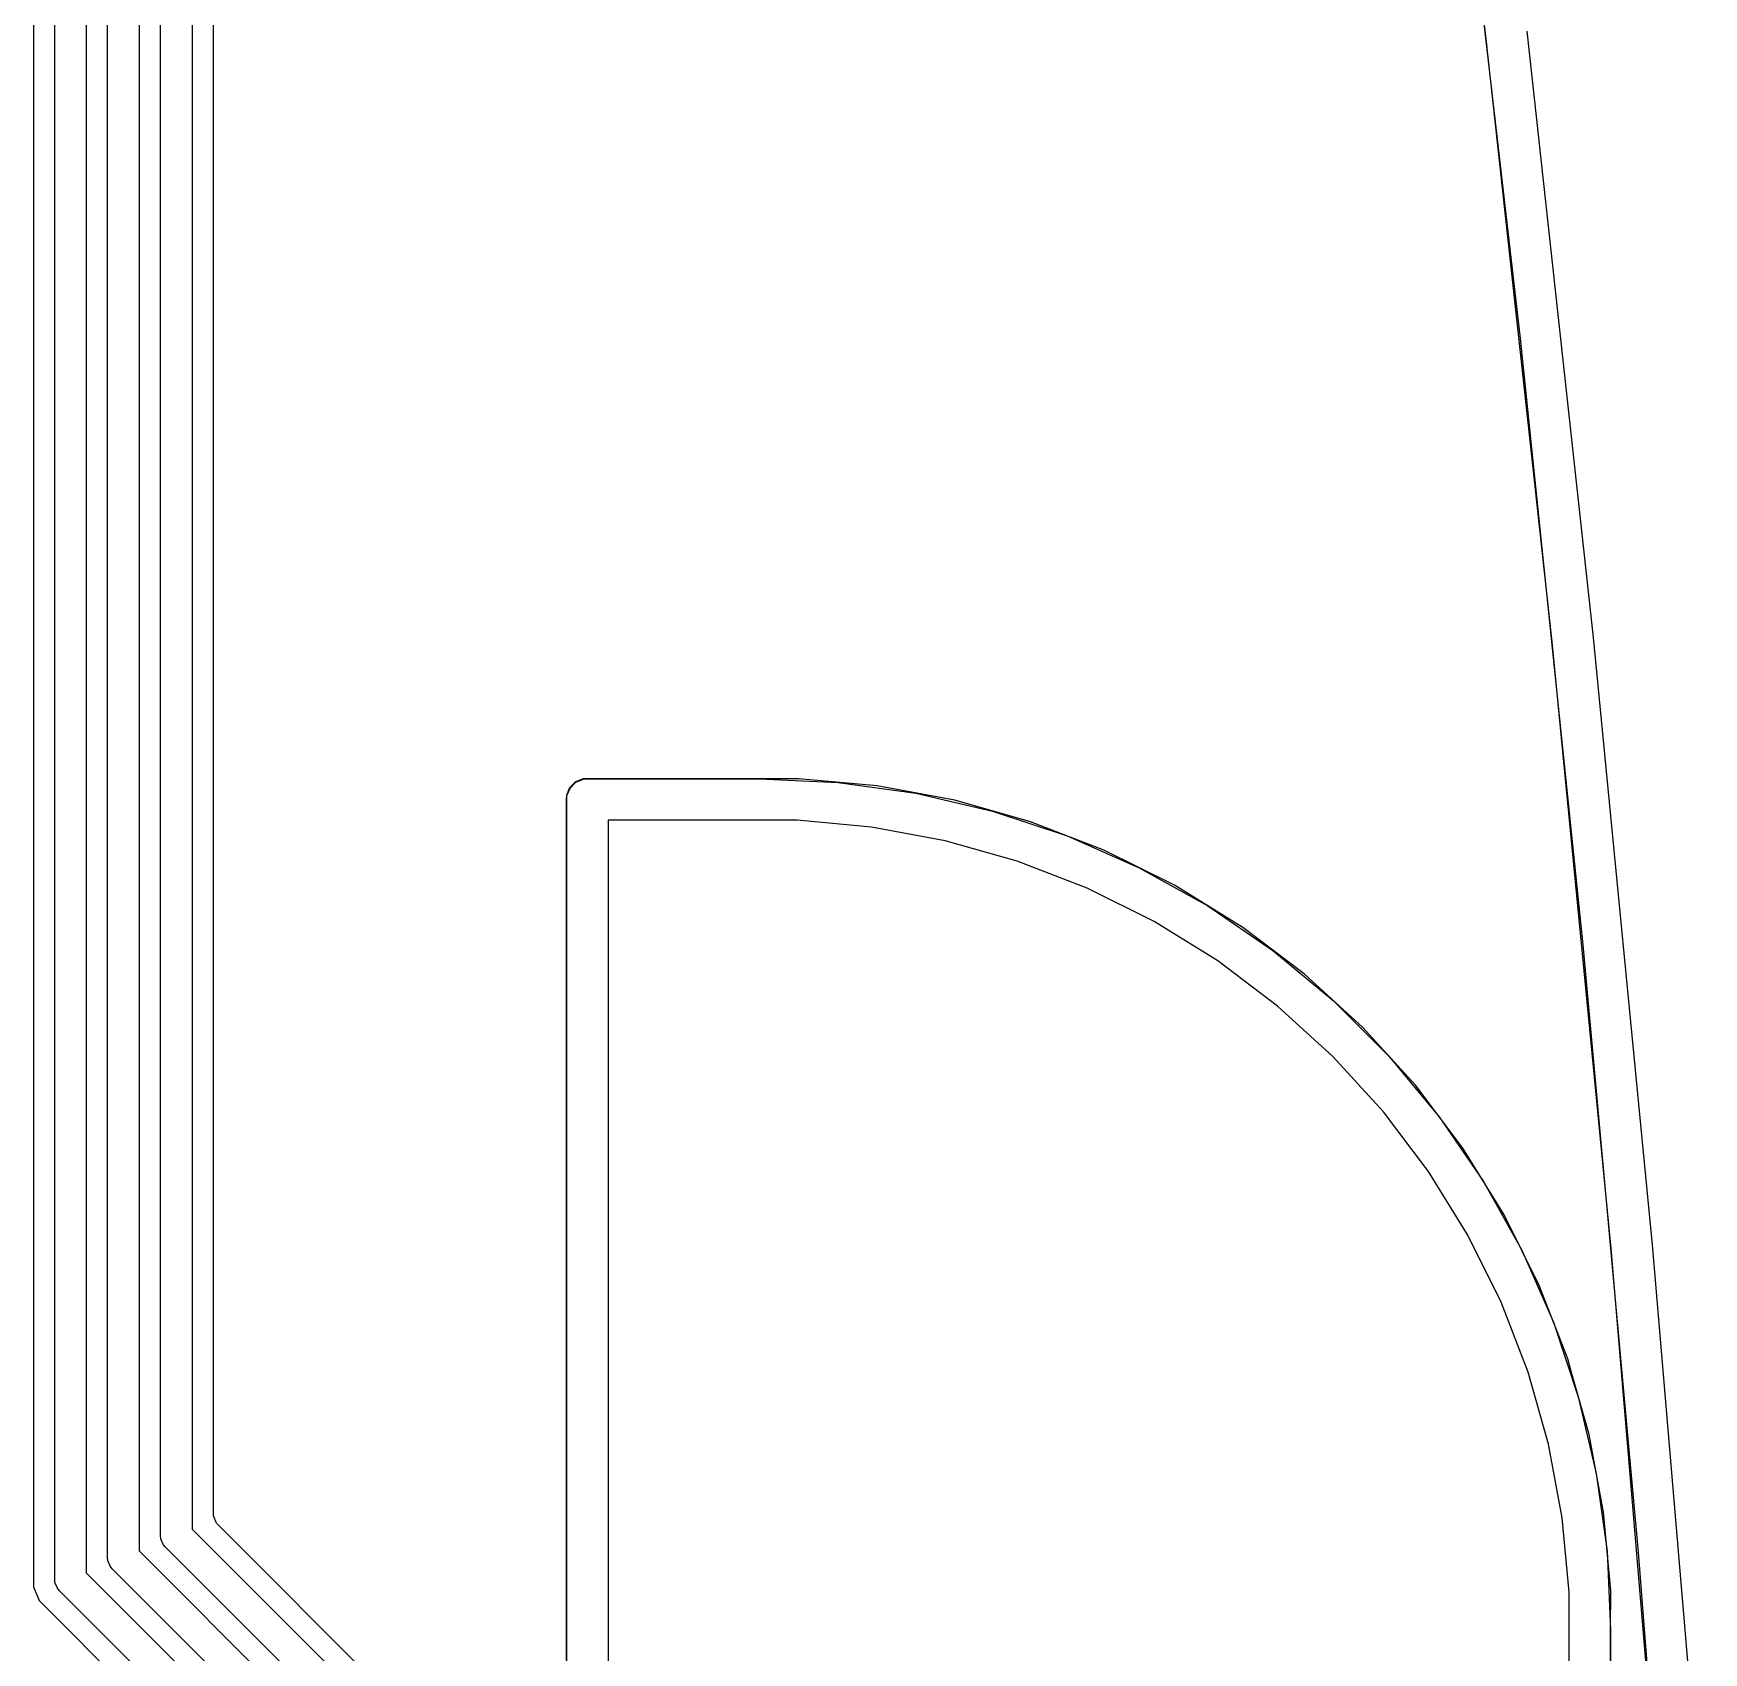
# Model space of a CAD drawing. Extents: x 117.4 to 171.8, y -136.1 to -67.8.
# Drawn here: x 162.6 to 170.65, y -91.75 to -83.95 of the extents above; entities that cross this region are included whole.
import ezdxf

# ---------------------------------------------------------------- set-up
doc = ezdxf.new("R2010")
doc.units = 0
doc.layers.add('BLACK', color=7, linetype='CONTINUOUS')

msp = doc.modelspace()

# ---------------------------------------------------------------- linework, layer by layer
at = {"layer": 'BLACK', "linetype": 'CONTINUOUS'}
for p, q in [((162.7038, -91.397448), (162.7038, -78.52)), ((162.8562, -78.52), (162.8562, -91.365884)), ((162.6013, -78.659494), (162.6013, -91.432996)), ((169.24201, -81.045094), (169.597517, -83.959804)), ((162.9588, -91.291824), (162.9588, -81.165)), ((163.1112, -81.196563), (163.1112, -91.26026)), ((163.2138, -91.1862), (163.2138, -82.21)), ((163.3662, -82.241563), (163.3662, -91.154636)), ((163.4687, -87.620006), (163.4687, -82.30473)), ((169.766858, -85.418835), (169.429238, -82.501283)), ((169.597517, -83.959804), (169.597588, -83.960417)), ((169.597588, -83.960417), (169.917151, -86.879349)), ((169.796726, -83.937068), (170.116622, -86.85904)), ((170.068493, -88.340326), (169.766858, -85.418835)), ((169.917151, -86.879349), (169.917214, -86.879962)), ((169.917214, -86.879962), (170.200769, -89.802531)), ((170.116622, -86.85904), (170.400481, -89.784733)), ((165.250006, -87.5395), (165.213073, -87.554798)), ((165.214443, -87.556853), (165.250491, -87.541921)), ((166.10065, -87.5395), (165.250006, -87.5395)), ((165.250491, -87.541921), (165.27, -87.54)), ((165.27, -87.54), (166.1, -87.54)), ((166.1, -87.54), (166.100132, -87.540013)), ((166.100132, -87.540013), (166.478339, -87.557016)), ((166.163606, -87.53942), (166.10065, -87.5395)), ((166.289518, -87.53926), (166.163606, -87.53942)), ((166.28952, -87.53926), (166.289518, -87.53926)), ((166.667245, -87.573806), (166.28952, -87.53926)), ((163.4687, -91.09147), (163.4687, -87.620006)), ((165.184798, -87.583073), (165.1695, -87.620006)), ((165.1695, -87.620006), (165.1695, -92.309993)), ((165.17, -87.64), (165.171921, -87.620491)), ((165.171921, -87.620491), (165.186853, -87.584443)), ((165.184802, -87.583067), (165.184798, -87.583073)), ((165.213067, -87.554802), (165.184802, -87.583067)), ((165.186853, -87.584443), (165.214443, -87.556853)), ((165.213073, -87.554798), (165.213067, -87.554802)), ((166.478339, -87.557016), (166.85362, -87.60894)), ((166.667252, -87.573807), (166.667245, -87.573806)), ((167.040168, -87.643118), (166.667252, -87.573807)), ((166.85362, -87.60894), (167.222496, -87.695327)), ((165.17, -92.29), (165.17, -87.64)), ((167.04017, -87.643119), (167.040168, -87.643118)), ((167.405076, -87.746599), (167.04017, -87.643119)), ((167.222496, -87.695327), (167.581808, -87.815439)), ((166.1, -87.74), (165.37, -87.74)), ((165.37, -87.74), (165.37, -92.19)), ((166.100098, -87.73999), (166.1, -87.74)), ((166.100135, -87.74), (166.100098, -87.73999)), ((166.280503, -87.739771), (166.100135, -87.740001)), ((166.100135, -87.740001), (166.100135, -87.74)), ((166.63974, -87.772627), (166.280503, -87.739771)), ((166.994402, -87.838546), (166.63974, -87.772627)), ((167.405084, -87.746602), (167.405076, -87.746599)), ((167.405087, -87.746603), (167.405084, -87.746602)), ((167.758879, -87.883371), (167.405087, -87.746603)), ((167.341453, -87.936962), (166.994402, -87.838546)), ((167.581808, -87.815439), (167.928481, -87.968246)), ((167.677923, -88.067034), (167.341453, -87.936962)), ((168.098515, -88.052254), (167.758879, -87.883371)), ((167.928481, -87.968246), (168.259546, -88.152442)), ((168.00093, -88.227649), (167.677923, -88.067034)), ((168.098519, -88.052256), (168.098515, -88.052254)), ((168.098524, -88.052259), (168.098519, -88.052256)), ((168.42108, -88.251799), (168.098524, -88.052259)), ((168.259546, -88.152442), (168.57217, -88.366448)), ((168.30771, -88.41743), (168.00093, -88.227649)), ((168.421089, -88.251805), (168.42108, -88.251799)), ((168.723824, -88.480307), (168.421089, -88.251805)), ((170.334099, -91.265314), (170.068493, -88.340326)), ((168.595635, -88.634753), (168.30771, -88.41743)), ((168.57217, -88.366448), (168.863676, -88.608433)), ((168.723849, -88.480328), (168.723824, -88.480307)), ((169.004168, -88.735831), (168.723849, -88.480328)), ((168.862242, -88.877758), (168.595635, -88.634753)), ((168.863676, -88.608433), (169.131567, -88.876324)), ((169.259671, -89.01615), (169.004168, -88.735831)), ((169.105247, -89.144365), (168.862242, -88.877758)), ((169.131567, -88.876324), (169.373552, -89.16783)), ((169.259692, -89.016175), (169.259671, -89.01615)), ((169.488194, -89.31891), (169.259692, -89.016175)), ((169.32257, -89.43229), (169.105247, -89.144365)), ((169.373552, -89.16783), (169.587558, -89.480454)), ((169.4882, -89.318919), (169.488194, -89.31891)), ((169.653382, -89.585935), (169.4882, -89.318919)), ((169.512351, -89.73907), (169.32257, -89.43229)), ((169.587558, -89.480454), (169.771754, -89.811519)), ((169.687746, -89.641485), (169.653382, -89.585935)), ((169.856629, -89.981121), (169.687746, -89.641485)), ((169.672966, -90.062077), (169.512351, -89.73907)), ((170.200769, -89.802531), (170.200825, -89.803144)), ((170.200825, -89.803144), (170.448348, -92.729081)), ((170.400481, -89.784733), (170.648259, -92.713702)), ((169.771754, -89.811519), (169.924561, -90.158192)), ((169.993397, -90.334913), (169.856629, -89.981121)), ((169.803038, -90.398547), (169.672966, -90.062077)), ((169.924561, -90.158192), (170.044673, -90.517504)), ((169.993399, -90.334921), (169.993397, -90.334913)), ((169.9934, -90.334923), (169.993399, -90.334921)), ((170.00861, -90.388559), (169.9934, -90.334923)), ((169.901454, -90.745598), (169.803038, -90.398547)), ((170.096881, -90.699831), (170.00861, -90.388559)), ((170.044673, -90.517504), (170.13106, -90.88638)), ((169.967373, -91.10026), (169.901454, -90.745598)), ((170.166193, -91.072752), (170.096881, -90.699831)), ((170.13106, -90.88638), (170.182984, -91.261661)), ((163.483345, -91.126825), (163.4687, -91.09147)), ((170.20074, -91.450482), (170.166193, -91.072752)), ((163.3662, -91.154636), (169.382679, -97.171116)), ((169.430022, -97.073502), (163.483345, -91.126825)), ((170.000229, -91.459497), (169.967373, -91.10026)), ((163.215264, -91.201066), (163.2138, -91.1862)), ((163.226642, -91.228534), (163.215264, -91.201066)), ((163.236118, -91.240082), (163.226642, -91.228534)), ((169.252597, -97.25656), (163.236118, -91.240082)), ((162.960264, -91.30669), (162.9588, -91.291824)), ((162.971642, -91.334158), (162.960264, -91.30669)), ((163.1112, -91.26026), (169.12768, -97.27674)), ((170.182984, -91.261661), (170.199987, -91.639865)), ((170.563635, -94.193353), (170.334099, -91.265314)), ((162.705264, -91.412314), (162.7038, -91.397448)), ((162.716642, -91.439782), (162.705264, -91.412314)), ((162.8562, -91.365884), (168.87268, -97.382365)), ((162.981118, -91.345706), (162.971642, -91.334158)), ((168.997598, -97.362186), (162.981118, -91.345706)), ((162.6013, -91.432996), (162.617236, -91.471469)), ((162.617236, -91.471469), (162.628505, -91.498673)), ((162.726118, -91.45133), (162.716642, -91.439782)), ((168.742599, -97.46781), (162.726118, -91.45133)), ((169.999999, -91.639865), (170.000229, -91.459497)), ((170.2005, -91.639349), (170.20074, -91.450482)), ((162.628505, -91.498673), (162.628506, -91.498674)), ((162.628506, -91.498674), (162.628506, -91.498675)), ((162.628506, -91.498675), (168.625454, -97.495621)), ((170, -91.639865), (169.999999, -91.639865)), ((170.000009, -91.639901), (170, -91.639865)), ((170, -91.64), (170.000009, -91.639901)), ((170, -92.19), (170, -91.64)), ((170.199987, -91.639865), (170.2, -91.64)), ((170.2, -91.64), (170.2, -92.29)), ((170.2005, -92.309991), (170.2005, -91.639349))]:
    msp.add_line(p, q, dxfattribs=at)

doc.saveas('drawing.dxf')
